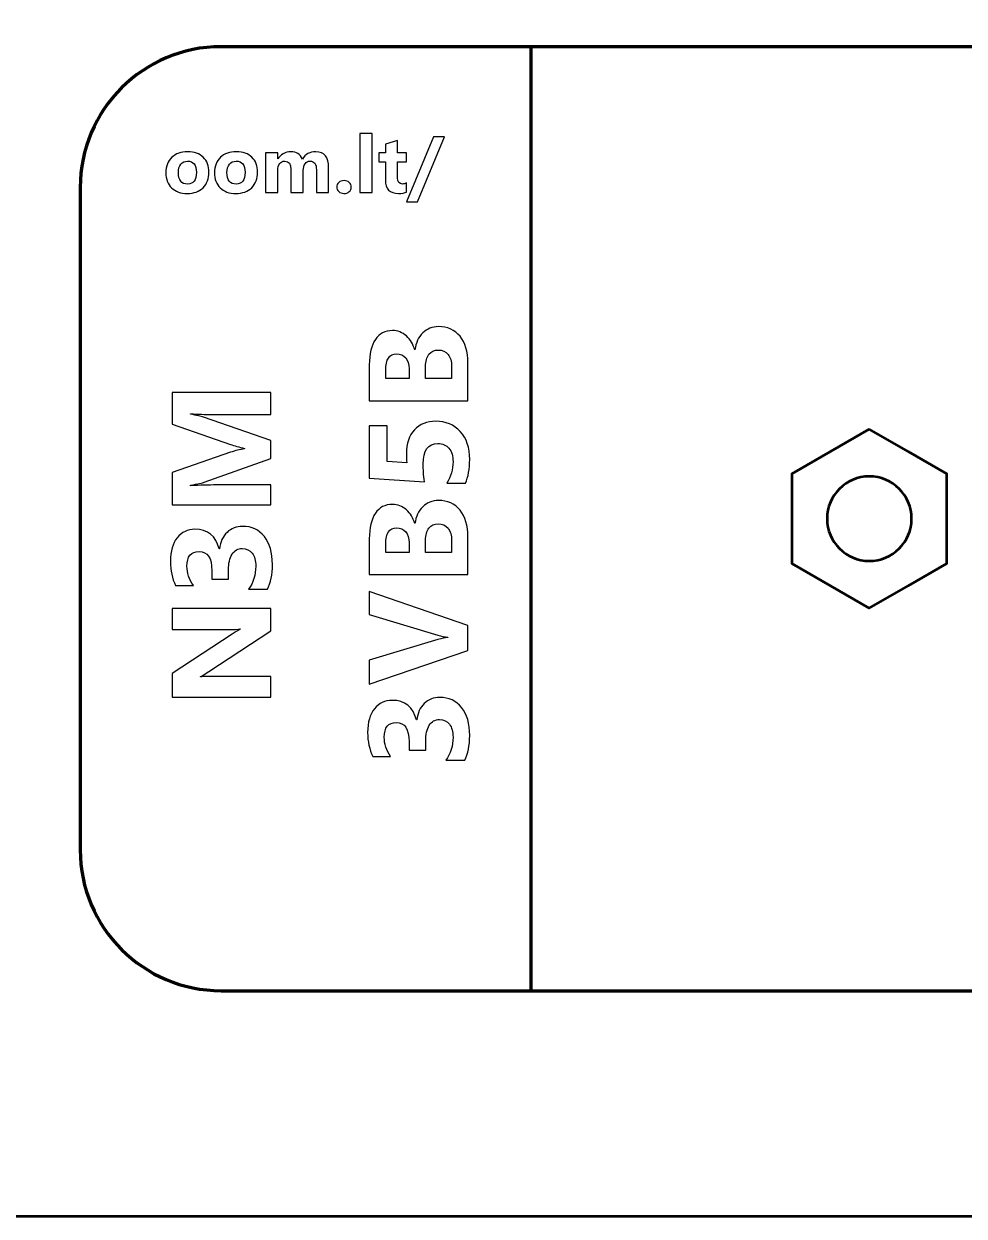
# Model space of a CAD drawing. Header units: centimetres. Extents: x -201 to 63, y -83 to 73.
# Drawn here: x -75 to -71.663, y -83.1 to -78.869 of the extents above; entities that cross this region are included whole.
import ezdxf

# ---------------------------------------------------------------- set-up
doc = ezdxf.new("R2010")
doc.units = ezdxf.units.CM
doc.header["$MEASUREMENT"] = 0
doc.layers.add('Layer 1', color=7, linetype='Continuous')

msp = doc.modelspace()

# ---------------------------------------------------------------- linework, layer by layer
at = {"layer": 'Layer 1', "color": 253, "lineweight": 53}
msp.add_open_spline([(-81.15, -82.3), (-81.15, -82.3), (-81.15, -67.7), (-81.15, -67.7), (-81.15, -67.7), (-81.15, -67.25817), (-80.79183, -66.9), (-80.35, -66.9), (-80.35, -66.9), (-80.35, -66.9), (-69.65, -66.9), (-69.65, -66.9), (-69.65, -66.9), (-69.20817, -66.9), (-68.85, -67.25817), (-68.85, -67.7), (-68.85, -67.7), (-68.85, -67.7), (-68.85, -82.3), (-68.85, -82.3), (-68.85, -82.3), (-68.85, -82.74183), (-69.20817, -83.1), (-69.65, -83.1), (-69.65, -83.1), (-69.65, -83.1), (-80.35, -83.1), (-80.35, -83.1), (-80.35, -83.1), (-80.79183, -83.1), (-81.15, -82.74183), (-81.15, -82.3)], degree=3, knots=[0, 0, 0, 0, 0.1111111, 0.1111111, 0.1111111, 0.1111111, 0.2222222, 0.2222222, 0.2222222, 0.2222222, 0.3333333, 0.3333333, 0.3333333, 0.3333333, 0.4444444, 0.4444444, 0.4444444, 0.4444444, 0.5555556, 0.5555556, 0.5555556, 0.5555556, 0.6666667, 0.6666667, 0.6666667, 0.6666667, 0.7777778, 0.7777778, 0.7777778, 0.7777778, 1, 1, 1, 1], dxfattribs=at)
at = {"layer": 'Layer 1', "lineweight": 100}
for points, knots in [([(-74.8, -81.8), (-74.8, -81.8), (-74.8, -79.45), (-74.8, -79.45), (-74.8, -79.45), (-74.8, -79.17386), (-74.57614, -78.95), (-74.3, -78.95), (-74.3, -78.95), (-74.3, -78.95), (-69.7, -78.95), (-69.7, -78.95), (-69.7, -78.95), (-69.42386, -78.95), (-69.2, -79.17386), (-69.2, -79.45), (-69.2, -79.45), (-69.2, -79.45), (-69.2, -81.8), (-69.2, -81.8), (-69.2, -81.8), (-69.2, -82.07614), (-69.42386, -82.3), (-69.7, -82.3), (-69.7, -82.3), (-69.7, -82.3), (-74.3, -82.3), (-74.3, -82.3), (-74.3, -82.3), (-74.57614, -82.3), (-74.8, -82.07614), (-74.8, -81.8)], [0, 0, 0, 0, 0.1111111, 0.1111111, 0.1111111, 0.1111111, 0.2222222, 0.2222222, 0.2222222, 0.2222222, 0.3333333, 0.3333333, 0.3333333, 0.3333333, 0.4444444, 0.4444444, 0.4444444, 0.4444444, 0.5555556, 0.5555556, 0.5555556, 0.5555556, 0.6666667, 0.6666667, 0.6666667, 0.6666667, 0.7777778, 0.7777778, 0.7777778, 0.7777778, 1, 1, 1, 1]), ([(-74.8, -81.8), (-74.8, -81.8), (-74.8, -79.45), (-74.8, -79.45), (-74.8, -79.45), (-74.8, -79.17386), (-74.57614, -78.95), (-74.3, -78.95), (-74.3, -78.95), (-74.3, -78.95), (-73.2, -78.95), (-73.2, -78.95), (-73.2, -78.95), (-73.2, -78.95), (-73.2, -82.3), (-73.2, -82.3), (-73.2, -82.3), (-73.2, -82.3), (-74.3, -82.3), (-74.3, -82.3), (-74.3, -82.3), (-74.57614, -82.3), (-74.8, -82.07614), (-74.8, -81.8)], [0, 0, 0, 0, 0.1428571, 0.1428571, 0.1428571, 0.1428571, 0.2857143, 0.2857143, 0.2857143, 0.2857143, 0.4285714, 0.4285714, 0.4285714, 0.4285714, 0.5714286, 0.5714286, 0.5714286, 0.5714286, 0.7142857, 0.7142857, 0.7142857, 0.7142857, 1, 1, 1, 1])]:
    msp.add_open_spline(points, degree=3, knots=knots, dxfattribs=at)
at = {"layer": 'Layer 1', "color": 7}
for points, knots in [([(-73.76396, -79.46742), (-73.76396, -79.46742), (-73.80747, -79.46742), (-73.80747, -79.46742), (-73.80747, -79.46742), (-73.80747, -79.46742), (-73.80747, -79.25853), (-73.80747, -79.25853), (-73.80747, -79.25853), (-73.80747, -79.25853), (-73.76396, -79.25853), (-73.76396, -79.25853), (-73.76396, -79.25853), (-73.76396, -79.25853), (-73.76396, -79.46742), (-73.76396, -79.46742)], [0, 0, 0, 0, 0.2, 0.2, 0.2, 0.2, 0.4, 0.4, 0.4, 0.4, 0.6, 0.6, 0.6, 0.6, 1, 1, 1, 1]), ([(-73.64199, -79.46577), (-73.64843, -79.46916), (-73.65812, -79.47085), (-73.67106, -79.47085), (-73.67106, -79.47085), (-73.70172, -79.47085), (-73.71711, -79.45491), (-73.71711, -79.42306), (-73.71711, -79.42306), (-73.71711, -79.42306), (-73.71711, -79.35844), (-73.71711, -79.35844), (-73.71711, -79.35844), (-73.71711, -79.35844), (-73.73997, -79.35844), (-73.73997, -79.35844), (-73.73997, -79.35844), (-73.73997, -79.35844), (-73.73997, -79.32631), (-73.73997, -79.32631), (-73.73997, -79.32631), (-73.73997, -79.32631), (-73.71711, -79.32631), (-73.71711, -79.32631), (-73.71711, -79.32631), (-73.71711, -79.32631), (-73.71711, -79.29588), (-73.71711, -79.29588), (-73.71711, -79.29588), (-73.71711, -79.29588), (-73.67369, -79.28346), (-73.67369, -79.28346), (-73.67369, -79.28346), (-73.67369, -79.28346), (-73.67369, -79.32631), (-73.67369, -79.32631), (-73.67369, -79.32631), (-73.67369, -79.32631), (-73.64199, -79.32631), (-73.64199, -79.32631), (-73.64199, -79.32631), (-73.64199, -79.32631), (-73.64199, -79.35844), (-73.64199, -79.35844), (-73.64199, -79.35844), (-73.64199, -79.35844), (-73.67369, -79.35844), (-73.67369, -79.35844), (-73.67369, -79.35844), (-73.67369, -79.35844), (-73.67369, -79.41549), (-73.67369, -79.41549), (-73.67369, -79.41549), (-73.67369, -79.43017), (-73.66786, -79.4375), (-73.65619, -79.4375), (-73.65619, -79.4375), (-73.65158, -79.4375), (-73.64683, -79.43619), (-73.64199, -79.43351), (-73.64199, -79.43351), (-73.64199, -79.43351), (-73.64199, -79.46577), (-73.64199, -79.46577)], [0, 0, 0, 0, 0.0588235, 0.0588235, 0.0588235, 0.0588235, 0.1176471, 0.1176471, 0.1176471, 0.1176471, 0.1764706, 0.1764706, 0.1764706, 0.1764706, 0.2352941, 0.2352941, 0.2352941, 0.2352941, 0.2941176, 0.2941176, 0.2941176, 0.2941176, 0.3529412, 0.3529412, 0.3529412, 0.3529412, 0.4117647, 0.4117647, 0.4117647, 0.4117647, 0.4705882, 0.4705882, 0.4705882, 0.4705882, 0.5294118, 0.5294118, 0.5294118, 0.5294118, 0.5882353, 0.5882353, 0.5882353, 0.5882353, 0.6470588, 0.6470588, 0.6470588, 0.6470588, 0.7058824, 0.7058824, 0.7058824, 0.7058824, 0.7647059, 0.7647059, 0.7647059, 0.7647059, 0.8235294, 0.8235294, 0.8235294, 0.8235294, 0.8823529, 0.8823529, 0.8823529, 0.8823529, 1, 1, 1, 1]), ([(-73.50737, -79.26982), (-73.50737, -79.26982), (-73.60365, -79.5002), (-73.60365, -79.5002), (-73.60365, -79.5002), (-73.60365, -79.5002), (-73.64255, -79.5002), (-73.64255, -79.5002), (-73.64255, -79.5002), (-73.64255, -79.5002), (-73.5466, -79.26982), (-73.5466, -79.26982), (-73.5466, -79.26982), (-73.5466, -79.26982), (-73.50737, -79.26982), (-73.50737, -79.26982)], [0, 0, 0, 0, 0.2, 0.2, 0.2, 0.2, 0.4, 0.4, 0.4, 0.4, 0.6, 0.6, 0.6, 0.6, 1, 1, 1, 1]), ([(-74.4203, -79.47085), (-74.44382, -79.47085), (-74.4623, -79.46427), (-74.47576, -79.4511), (-74.47576, -79.4511), (-74.48921, -79.43793), (-74.49594, -79.42001), (-74.49594, -79.39743), (-74.49594, -79.39743), (-74.49594, -79.3741), (-74.48897, -79.3558), (-74.475, -79.34263), (-74.475, -79.34263), (-74.46103, -79.32946), (-74.44213, -79.32288), (-74.41837, -79.32288), (-74.41837, -79.32288), (-74.39495, -79.32288), (-74.37656, -79.32946), (-74.36324, -79.34263), (-74.36324, -79.34263), (-74.34993, -79.3558), (-74.34325, -79.37325), (-74.34325, -79.39494), (-74.34325, -79.39494), (-74.34325, -79.41836), (-74.35012, -79.43689), (-74.36386, -79.45049), (-74.36386, -79.45049), (-74.37759, -79.46408), (-74.39641, -79.47085), (-74.4203, -79.47085)], [0, 0, 0, 0, 0.1111111, 0.1111111, 0.1111111, 0.1111111, 0.2222222, 0.2222222, 0.2222222, 0.2222222, 0.3333333, 0.3333333, 0.3333333, 0.3333333, 0.4444444, 0.4444444, 0.4444444, 0.4444444, 0.5555556, 0.5555556, 0.5555556, 0.5555556, 0.6666667, 0.6666667, 0.6666667, 0.6666667, 0.7777778, 0.7777778, 0.7777778, 0.7777778, 1, 1, 1, 1]), ([(-74.24777, -79.47085), (-74.27129, -79.47085), (-74.28977, -79.46427), (-74.30323, -79.4511), (-74.30323, -79.4511), (-74.31668, -79.43793), (-74.32341, -79.42001), (-74.32341, -79.39743), (-74.32341, -79.39743), (-74.32341, -79.3741), (-74.31644, -79.3558), (-74.30247, -79.34263), (-74.30247, -79.34263), (-74.2885, -79.32946), (-74.2696, -79.32288), (-74.24584, -79.32288), (-74.24584, -79.32288), (-74.22242, -79.32288), (-74.20403, -79.32946), (-74.19071, -79.34263), (-74.19071, -79.34263), (-74.1774, -79.3558), (-74.17072, -79.37325), (-74.17072, -79.39494), (-74.17072, -79.39494), (-74.17072, -79.41836), (-74.17759, -79.43689), (-74.19133, -79.45049), (-74.19133, -79.45049), (-74.20506, -79.46408), (-74.22388, -79.47085), (-74.24777, -79.47085)], [0, 0, 0, 0, 0.1111111, 0.1111111, 0.1111111, 0.1111111, 0.2222222, 0.2222222, 0.2222222, 0.2222222, 0.3333333, 0.3333333, 0.3333333, 0.3333333, 0.4444444, 0.4444444, 0.4444444, 0.4444444, 0.5555556, 0.5555556, 0.5555556, 0.5555556, 0.6666667, 0.6666667, 0.6666667, 0.6666667, 0.7777778, 0.7777778, 0.7777778, 0.7777778, 1, 1, 1, 1]), ([(-73.91842, -79.46742), (-73.91842, -79.46742), (-73.96183, -79.46742), (-73.96183, -79.46742), (-73.96183, -79.46742), (-73.96183, -79.46742), (-73.96183, -79.38694), (-73.96183, -79.38694), (-73.96183, -79.38694), (-73.96183, -79.36643), (-73.96936, -79.35623), (-73.98441, -79.35623), (-73.98441, -79.35623), (-73.99156, -79.35623), (-73.99739, -79.35928), (-74.00191, -79.36544), (-74.00191, -79.36544), (-74.00643, -79.37161), (-74.00868, -79.37927), (-74.00868, -79.38845), (-74.00868, -79.38845), (-74.00868, -79.38845), (-74.00868, -79.46742), (-74.00868, -79.46742), (-74.00868, -79.46742), (-74.00868, -79.46742), (-74.05219, -79.46742), (-74.05219, -79.46742), (-74.05219, -79.46742), (-74.05219, -79.46742), (-74.05219, -79.38609), (-74.05219, -79.38609), (-74.05219, -79.38609), (-74.05219, -79.3662), (-74.05962, -79.35623), (-74.07439, -79.35623), (-74.07439, -79.35623), (-74.08183, -79.35623), (-74.0878, -79.35914), (-74.09222, -79.36502), (-74.09222, -79.36502), (-74.09669, -79.3709), (-74.09895, -79.3789), (-74.09895, -79.38901), (-74.09895, -79.38901), (-74.09895, -79.38901), (-74.09895, -79.46742), (-74.09895, -79.46742), (-74.09895, -79.46742), (-74.09895, -79.46742), (-74.14246, -79.46742), (-74.14246, -79.46742), (-74.14246, -79.46742), (-74.14246, -79.46742), (-74.14246, -79.32631), (-74.14246, -79.32631), (-74.14246, -79.32631), (-74.14246, -79.32631), (-74.09895, -79.32631), (-74.09895, -79.32631), (-74.09895, -79.32631), (-74.09895, -79.32631), (-74.09895, -79.34837), (-74.09895, -79.34837), (-74.09895, -79.34837), (-74.09895, -79.34837), (-74.09838, -79.34837), (-74.09838, -79.34837), (-74.09838, -79.34837), (-74.09387, -79.34084), (-74.08756, -79.33468), (-74.07943, -79.32998), (-74.07943, -79.32998), (-74.07129, -79.32523), (-74.0624, -79.32288), (-74.05276, -79.32288), (-74.05276, -79.32288), (-74.03281, -79.32288), (-74.01917, -79.33163), (-74.01183, -79.34917), (-74.01183, -79.34917), (-74.00106, -79.33163), (-73.98531, -79.32288), (-73.96442, -79.32288), (-73.96442, -79.32288), (-73.93375, -79.32288), (-73.91842, -79.34179), (-73.91842, -79.37965), (-73.91842, -79.37965), (-73.91842, -79.37965), (-73.91842, -79.46742), (-73.91842, -79.46742)], [0, 0, 0, 0, 0.0416667, 0.0416667, 0.0416667, 0.0416667, 0.0833333, 0.0833333, 0.0833333, 0.0833333, 0.125, 0.125, 0.125, 0.125, 0.1666667, 0.1666667, 0.1666667, 0.1666667, 0.2083333, 0.2083333, 0.2083333, 0.2083333, 0.25, 0.25, 0.25, 0.25, 0.2916667, 0.2916667, 0.2916667, 0.2916667, 0.3333333, 0.3333333, 0.3333333, 0.3333333, 0.375, 0.375, 0.375, 0.375, 0.4166667, 0.4166667, 0.4166667, 0.4166667, 0.4583333, 0.4583333, 0.4583333, 0.4583333, 0.5, 0.5, 0.5, 0.5, 0.5416667, 0.5416667, 0.5416667, 0.5416667, 0.5833333, 0.5833333, 0.5833333, 0.5833333, 0.625, 0.625, 0.625, 0.625, 0.6666667, 0.6666667, 0.6666667, 0.6666667, 0.7083333, 0.7083333, 0.7083333, 0.7083333, 0.75, 0.75, 0.75, 0.75, 0.7916667, 0.7916667, 0.7916667, 0.7916667, 0.8333333, 0.8333333, 0.8333333, 0.8333333, 0.875, 0.875, 0.875, 0.875, 0.9166667, 0.9166667, 0.9166667, 0.9166667, 1, 1, 1, 1]), ([(-74.41917, -79.35623), (-74.42947, -79.35623), (-74.43747, -79.35975), (-74.44316, -79.36681), (-74.44316, -79.36681), (-74.44885, -79.37391), (-74.45172, -79.38393), (-74.45172, -79.39686), (-74.45172, -79.39686), (-74.45172, -79.42396), (-74.44076, -79.4375), (-74.41889, -79.4375), (-74.41889, -79.4375), (-74.39805, -79.4375), (-74.38761, -79.42358), (-74.38761, -79.39578), (-74.38761, -79.39578), (-74.38761, -79.3694), (-74.39815, -79.35623), (-74.41917, -79.35623)], [0, 0, 0, 0, 0.1666667, 0.1666667, 0.1666667, 0.1666667, 0.3333333, 0.3333333, 0.3333333, 0.3333333, 0.5, 0.5, 0.5, 0.5, 0.6666667, 0.6666667, 0.6666667, 0.6666667, 1, 1, 1, 1]), ([(-74.24664, -79.35623), (-74.25694, -79.35623), (-74.26494, -79.35975), (-74.27063, -79.36681), (-74.27063, -79.36681), (-74.27632, -79.37391), (-74.27919, -79.38393), (-74.27919, -79.39686), (-74.27919, -79.39686), (-74.27919, -79.42396), (-74.26823, -79.4375), (-74.24636, -79.4375), (-74.24636, -79.4375), (-74.22552, -79.4375), (-74.21508, -79.42358), (-74.21508, -79.39578), (-74.21508, -79.39578), (-74.21508, -79.3694), (-74.22562, -79.35623), (-74.24664, -79.35623)], [0, 0, 0, 0, 0.1666667, 0.1666667, 0.1666667, 0.1666667, 0.3333333, 0.3333333, 0.3333333, 0.3333333, 0.5, 0.5, 0.5, 0.5, 0.6666667, 0.6666667, 0.6666667, 0.6666667, 1, 1, 1, 1]), ([(-73.86452, -79.47085), (-73.87172, -79.47085), (-73.87769, -79.46864), (-73.88244, -79.46427), (-73.88244, -79.46427), (-73.88724, -79.45985), (-73.88959, -79.45444), (-73.88959, -79.44799), (-73.88959, -79.44799), (-73.88959, -79.44136), (-73.88714, -79.43595), (-73.88225, -79.43172), (-73.88225, -79.43172), (-73.87731, -79.42749), (-73.8712, -79.42537), (-73.86386, -79.42537), (-73.86386, -79.42537), (-73.85638, -79.42537), (-73.85031, -79.42753), (-73.84556, -79.43181), (-73.84556, -79.43181), (-73.84086, -79.43605), (-73.83851, -79.44146), (-73.83851, -79.44799), (-73.83851, -79.44799), (-73.83851, -79.45467), (-73.84091, -79.46018), (-73.8457, -79.46446), (-73.8457, -79.46446), (-73.85055, -79.46874), (-73.85681, -79.47085), (-73.86452, -79.47085)], [0, 0, 0, 0, 0.1111111, 0.1111111, 0.1111111, 0.1111111, 0.2222222, 0.2222222, 0.2222222, 0.2222222, 0.3333333, 0.3333333, 0.3333333, 0.3333333, 0.4444444, 0.4444444, 0.4444444, 0.4444444, 0.5555556, 0.5555556, 0.5555556, 0.5555556, 0.6666667, 0.6666667, 0.6666667, 0.6666667, 0.7777778, 0.7777778, 0.7777778, 0.7777778, 1, 1, 1, 1]), ([(-73.42408, -80.20646), (-73.42408, -80.20646), (-73.77416, -80.20646), (-73.77416, -80.20646), (-73.77416, -80.20646), (-73.77416, -80.20646), (-73.77416, -80.07896), (-73.77416, -80.07896), (-73.77416, -80.07896), (-73.77416, -80.03988), (-73.767, -80.00988), (-73.75266, -79.98888), (-73.75266, -79.98888), (-73.73841, -79.96788), (-73.71816, -79.95738), (-73.69216, -79.95738), (-73.69216, -79.95738), (-73.67325, -79.95738), (-73.65675, -79.96379), (-73.64258, -79.97654), (-73.64258, -79.97654), (-73.62841, -79.98938), (-73.61858, -80.00563), (-73.61308, -80.02554), (-73.61308, -80.02554), (-73.61308, -80.02554), (-73.61208, -80.02554), (-73.61208, -80.02554), (-73.61208, -80.02554), (-73.609, -80.00063), (-73.59975, -79.98071), (-73.5845, -79.96579), (-73.5845, -79.96579), (-73.56916, -79.95096), (-73.55058, -79.94346), (-73.52858, -79.94346), (-73.52858, -79.94346), (-73.4965, -79.94346), (-73.47108, -79.95496), (-73.45225, -79.97788), (-73.45225, -79.97788), (-73.4335, -80.00088), (-73.42408, -80.03221), (-73.42408, -80.07188), (-73.42408, -80.07188), (-73.42408, -80.07188), (-73.42408, -80.20646), (-73.42408, -80.20646)], [0, 0, 0, 0, 0.0769231, 0.0769231, 0.0769231, 0.0769231, 0.1538462, 0.1538462, 0.1538462, 0.1538462, 0.2307692, 0.2307692, 0.2307692, 0.2307692, 0.3076923, 0.3076923, 0.3076923, 0.3076923, 0.3846154, 0.3846154, 0.3846154, 0.3846154, 0.4615385, 0.4615385, 0.4615385, 0.4615385, 0.5384615, 0.5384615, 0.5384615, 0.5384615, 0.6153846, 0.6153846, 0.6153846, 0.6153846, 0.6923077, 0.6923077, 0.6923077, 0.6923077, 0.7692308, 0.7692308, 0.7692308, 0.7692308, 0.8461538, 0.8461538, 0.8461538, 0.8461538, 1, 1, 1, 1]), ([(-73.71608, -80.12754), (-73.71608, -80.12754), (-73.63308, -80.12754), (-73.63308, -80.12754), (-73.63308, -80.12754), (-73.63308, -80.12754), (-73.63308, -80.09288), (-73.63308, -80.09288), (-73.63308, -80.09288), (-73.63308, -80.07663), (-73.637, -80.06379), (-73.64491, -80.05446), (-73.64491, -80.05446), (-73.65283, -80.04504), (-73.66366, -80.04038), (-73.6775, -80.04038), (-73.6775, -80.04038), (-73.70325, -80.04038), (-73.71608, -80.05963), (-73.71608, -80.09804), (-73.71608, -80.09804), (-73.71608, -80.09804), (-73.71608, -80.12754), (-73.71608, -80.12754)], [0, 0, 0, 0, 0.1428571, 0.1428571, 0.1428571, 0.1428571, 0.2857143, 0.2857143, 0.2857143, 0.2857143, 0.4285714, 0.4285714, 0.4285714, 0.4285714, 0.5714286, 0.5714286, 0.5714286, 0.5714286, 0.7142857, 0.7142857, 0.7142857, 0.7142857, 1, 1, 1, 1]), ([(-73.5745, -80.12754), (-73.5745, -80.12754), (-73.48216, -80.12754), (-73.48216, -80.12754), (-73.48216, -80.12754), (-73.48216, -80.12754), (-73.48216, -80.08479), (-73.48216, -80.08479), (-73.48216, -80.08479), (-73.48216, -80.06663), (-73.48641, -80.05229), (-73.49491, -80.04196), (-73.49491, -80.04196), (-73.50333, -80.03163), (-73.51491, -80.02646), (-73.52958, -80.02646), (-73.52958, -80.02646), (-73.54358, -80.02646), (-73.5545, -80.03154), (-73.5625, -80.04171), (-73.5625, -80.04171), (-73.5705, -80.05196), (-73.5745, -80.06613), (-73.5745, -80.08438), (-73.5745, -80.08438), (-73.5745, -80.08438), (-73.5745, -80.12754), (-73.5745, -80.12754)], [0, 0, 0, 0, 0.125, 0.125, 0.125, 0.125, 0.25, 0.25, 0.25, 0.25, 0.375, 0.375, 0.375, 0.375, 0.5, 0.5, 0.5, 0.5, 0.625, 0.625, 0.625, 0.625, 0.75, 0.75, 0.75, 0.75, 1, 1, 1, 1]), ([(-74.12408, -80.17733), (-74.12408, -80.17733), (-74.12408, -80.25525), (-74.12408, -80.25525), (-74.12408, -80.25525), (-74.12408, -80.25525), (-74.33358, -80.25525), (-74.33358, -80.25525), (-74.33358, -80.25525), (-74.35616, -80.25525), (-74.38116, -80.25425), (-74.4085, -80.25233), (-74.4085, -80.25233), (-74.4085, -80.25233), (-74.4085, -80.25425), (-74.4085, -80.25425), (-74.4085, -80.25425), (-74.387, -80.25833), (-74.37158, -80.262), (-74.36208, -80.26525), (-74.36208, -80.26525), (-74.36208, -80.26525), (-74.12408, -80.34725), (-74.12408, -80.34725), (-74.12408, -80.34725), (-74.12408, -80.34725), (-74.12408, -80.41175), (-74.12408, -80.41175), (-74.12408, -80.41175), (-74.12408, -80.41175), (-74.35966, -80.49525), (-74.35966, -80.49525), (-74.35966, -80.49525), (-74.366, -80.4975), (-74.38233, -80.50116), (-74.4085, -80.50625), (-74.4085, -80.50625), (-74.4085, -80.50625), (-74.4085, -80.50841), (-74.4085, -80.50841), (-74.4085, -80.50841), (-74.374, -80.50633), (-74.34375, -80.50525), (-74.31766, -80.50525), (-74.31766, -80.50525), (-74.31766, -80.50525), (-74.12408, -80.50525), (-74.12408, -80.50525), (-74.12408, -80.50525), (-74.12408, -80.50525), (-74.12408, -80.57633), (-74.12408, -80.57633), (-74.12408, -80.57633), (-74.12408, -80.57633), (-74.47416, -80.57633), (-74.47416, -80.57633), (-74.47416, -80.57633), (-74.47416, -80.57633), (-74.47416, -80.46083), (-74.47416, -80.46083), (-74.47416, -80.46083), (-74.47416, -80.46083), (-74.26666, -80.38925), (-74.26666, -80.38925), (-74.26666, -80.38925), (-74.25008, -80.38358), (-74.23341, -80.37941), (-74.21658, -80.37683), (-74.21658, -80.37683), (-74.21658, -80.37683), (-74.21658, -80.37533), (-74.21658, -80.37533), (-74.21658, -80.37533), (-74.236, -80.371), (-74.25283, -80.36633), (-74.26716, -80.36141), (-74.26716, -80.36141), (-74.26716, -80.36141), (-74.47416, -80.28991), (-74.47416, -80.28991), (-74.47416, -80.28991), (-74.47416, -80.28991), (-74.47416, -80.17733), (-74.47416, -80.17733), (-74.47416, -80.17733), (-74.47416, -80.17733), (-74.12408, -80.17733), (-74.12408, -80.17733)], [0, 0, 0, 0, 0.0434783, 0.0434783, 0.0434783, 0.0434783, 0.0869565, 0.0869565, 0.0869565, 0.0869565, 0.1304348, 0.1304348, 0.1304348, 0.1304348, 0.173913, 0.173913, 0.173913, 0.173913, 0.2173913, 0.2173913, 0.2173913, 0.2173913, 0.2608696, 0.2608696, 0.2608696, 0.2608696, 0.3043478, 0.3043478, 0.3043478, 0.3043478, 0.3478261, 0.3478261, 0.3478261, 0.3478261, 0.3913043, 0.3913043, 0.3913043, 0.3913043, 0.4347826, 0.4347826, 0.4347826, 0.4347826, 0.4782609, 0.4782609, 0.4782609, 0.4782609, 0.5217391, 0.5217391, 0.5217391, 0.5217391, 0.5652174, 0.5652174, 0.5652174, 0.5652174, 0.6086957, 0.6086957, 0.6086957, 0.6086957, 0.6521739, 0.6521739, 0.6521739, 0.6521739, 0.6956522, 0.6956522, 0.6956522, 0.6956522, 0.7391304, 0.7391304, 0.7391304, 0.7391304, 0.7826087, 0.7826087, 0.7826087, 0.7826087, 0.826087, 0.826087, 0.826087, 0.826087, 0.8695652, 0.8695652, 0.8695652, 0.8695652, 0.9130435, 0.9130435, 0.9130435, 0.9130435, 1, 1, 1, 1]), ([(-73.43308, -80.49937), (-73.43308, -80.49937), (-73.499, -80.49937), (-73.499, -80.49937), (-73.499, -80.49937), (-73.48441, -80.47546), (-73.47708, -80.44996), (-73.47708, -80.42296), (-73.47708, -80.42296), (-73.47708, -80.40262), (-73.48191, -80.38671), (-73.49158, -80.37521), (-73.49158, -80.37521), (-73.50125, -80.36379), (-73.51441, -80.35804), (-73.531, -80.35804), (-73.531, -80.35804), (-73.56566, -80.35804), (-73.583, -80.38254), (-73.583, -80.43154), (-73.583, -80.43154), (-73.583, -80.44954), (-73.58166, -80.47037), (-73.57883, -80.49404), (-73.57883, -80.49404), (-73.57883, -80.49404), (-73.77416, -80.48079), (-73.77416, -80.48079), (-73.77416, -80.48079), (-73.77416, -80.48079), (-73.77416, -80.29554), (-73.77416, -80.29554), (-73.77416, -80.29554), (-73.77416, -80.29554), (-73.71116, -80.29554), (-73.71116, -80.29554), (-73.71116, -80.29554), (-73.71116, -80.29554), (-73.71116, -80.42196), (-73.71116, -80.42196), (-73.71116, -80.42196), (-73.71116, -80.42196), (-73.64108, -80.42687), (-73.64108, -80.42687), (-73.64108, -80.42687), (-73.64208, -80.41429), (-73.64258, -80.40354), (-73.64258, -80.39437), (-73.64258, -80.39437), (-73.64258, -80.35846), (-73.63316, -80.33029), (-73.61425, -80.30996), (-73.61425, -80.30996), (-73.59541, -80.28954), (-73.57, -80.27937), (-73.53808, -80.27937), (-73.53808, -80.27937), (-73.50275, -80.27937), (-73.47391, -80.29154), (-73.45158, -80.31579), (-73.45158, -80.31579), (-73.42916, -80.34004), (-73.418, -80.37287), (-73.418, -80.41437), (-73.418, -80.41437), (-73.418, -80.44812), (-73.423, -80.47646), (-73.43308, -80.49937)], [0, 0, 0, 0, 0.0555556, 0.0555556, 0.0555556, 0.0555556, 0.1111111, 0.1111111, 0.1111111, 0.1111111, 0.1666667, 0.1666667, 0.1666667, 0.1666667, 0.2222222, 0.2222222, 0.2222222, 0.2222222, 0.2777778, 0.2777778, 0.2777778, 0.2777778, 0.3333333, 0.3333333, 0.3333333, 0.3333333, 0.3888889, 0.3888889, 0.3888889, 0.3888889, 0.4444444, 0.4444444, 0.4444444, 0.4444444, 0.5, 0.5, 0.5, 0.5, 0.5555556, 0.5555556, 0.5555556, 0.5555556, 0.6111111, 0.6111111, 0.6111111, 0.6111111, 0.6666667, 0.6666667, 0.6666667, 0.6666667, 0.7222222, 0.7222222, 0.7222222, 0.7222222, 0.7777778, 0.7777778, 0.7777778, 0.7777778, 0.8333333, 0.8333333, 0.8333333, 0.8333333, 0.8888889, 0.8888889, 0.8888889, 0.8888889, 1, 1, 1, 1]), ([(-73.42408, -80.82346), (-73.42408, -80.82346), (-73.77416, -80.82346), (-73.77416, -80.82346), (-73.77416, -80.82346), (-73.77416, -80.82346), (-73.77416, -80.69596), (-73.77416, -80.69596), (-73.77416, -80.69596), (-73.77416, -80.65688), (-73.767, -80.62688), (-73.75266, -80.60588), (-73.75266, -80.60588), (-73.73841, -80.58488), (-73.71816, -80.57438), (-73.69216, -80.57438), (-73.69216, -80.57438), (-73.67325, -80.57438), (-73.65675, -80.58079), (-73.64258, -80.59354), (-73.64258, -80.59354), (-73.62841, -80.60638), (-73.61858, -80.62263), (-73.61308, -80.64254), (-73.61308, -80.64254), (-73.61308, -80.64254), (-73.61208, -80.64254), (-73.61208, -80.64254), (-73.61208, -80.64254), (-73.609, -80.61763), (-73.59975, -80.59771), (-73.5845, -80.58279), (-73.5845, -80.58279), (-73.56916, -80.56796), (-73.55058, -80.56046), (-73.52858, -80.56046), (-73.52858, -80.56046), (-73.4965, -80.56046), (-73.47108, -80.57196), (-73.45225, -80.59488), (-73.45225, -80.59488), (-73.4335, -80.61788), (-73.42408, -80.64921), (-73.42408, -80.68888), (-73.42408, -80.68888), (-73.42408, -80.68888), (-73.42408, -80.82346), (-73.42408, -80.82346)], [0, 0, 0, 0, 0.0769231, 0.0769231, 0.0769231, 0.0769231, 0.1538462, 0.1538462, 0.1538462, 0.1538462, 0.2307692, 0.2307692, 0.2307692, 0.2307692, 0.3076923, 0.3076923, 0.3076923, 0.3076923, 0.3846154, 0.3846154, 0.3846154, 0.3846154, 0.4615385, 0.4615385, 0.4615385, 0.4615385, 0.5384615, 0.5384615, 0.5384615, 0.5384615, 0.6153846, 0.6153846, 0.6153846, 0.6153846, 0.6923077, 0.6923077, 0.6923077, 0.6923077, 0.7692308, 0.7692308, 0.7692308, 0.7692308, 0.8461538, 0.8461538, 0.8461538, 0.8461538, 1, 1, 1, 1]), ([(-74.13558, -80.87533), (-74.13558, -80.87533), (-74.20266, -80.87533), (-74.20266, -80.87533), (-74.20266, -80.87533), (-74.18558, -80.85191), (-74.17708, -80.82458), (-74.17708, -80.79333), (-74.17708, -80.79333), (-74.17708, -80.77358), (-74.18125, -80.75824), (-74.18975, -80.74733), (-74.18975, -80.74733), (-74.19825, -80.73633), (-74.21, -80.73083), (-74.22516, -80.73083), (-74.22516, -80.73083), (-74.24075, -80.73083), (-74.25283, -80.73758), (-74.26133, -80.75116), (-74.26133, -80.75116), (-74.26975, -80.76483), (-74.274, -80.78349), (-74.274, -80.80724), (-74.274, -80.80724), (-74.274, -80.80724), (-74.274, -80.83966), (-74.274, -80.83966), (-74.274, -80.83966), (-74.274, -80.83966), (-74.33308, -80.83966), (-74.33308, -80.83966), (-74.33308, -80.83966), (-74.33308, -80.83966), (-74.33308, -80.80966), (-74.33308, -80.80966), (-74.33308, -80.80966), (-74.33308, -80.76408), (-74.34816, -80.74133), (-74.3785, -80.74133), (-74.3785, -80.74133), (-74.407, -80.74133), (-74.42116, -80.75883), (-74.42116, -80.79383), (-74.42116, -80.79383), (-74.42116, -80.81724), (-74.41366, -80.83999), (-74.3985, -80.86216), (-74.3985, -80.86216), (-74.3985, -80.86216), (-74.4615, -80.86216), (-74.4615, -80.86216), (-74.4615, -80.86216), (-74.47383, -80.83758), (-74.48008, -80.80891), (-74.48008, -80.77624), (-74.48008, -80.77624), (-74.48008, -80.74041), (-74.472, -80.71258), (-74.45583, -80.69258), (-74.45583, -80.69258), (-74.43975, -80.67266), (-74.41883, -80.66266), (-74.39316, -80.66266), (-74.39316, -80.66266), (-74.34741, -80.66266), (-74.31875, -80.68591), (-74.30716, -80.73224), (-74.30716, -80.73224), (-74.30716, -80.73224), (-74.306, -80.73224), (-74.306, -80.73224), (-74.306, -80.73224), (-74.30291, -80.70758), (-74.29391, -80.68799), (-74.279, -80.67366), (-74.279, -80.67366), (-74.26408, -80.65933), (-74.24583, -80.65216), (-74.22416, -80.65216), (-74.22416, -80.65216), (-74.1915, -80.65216), (-74.16558, -80.66416), (-74.14658, -80.68808), (-74.14658, -80.68808), (-74.1275, -80.71199), (-74.118, -80.74508), (-74.118, -80.78724), (-74.118, -80.78724), (-74.118, -80.82333), (-74.12383, -80.85274), (-74.13558, -80.87533)], [0, 0, 0, 0, 0.0416667, 0.0416667, 0.0416667, 0.0416667, 0.0833333, 0.0833333, 0.0833333, 0.0833333, 0.125, 0.125, 0.125, 0.125, 0.1666667, 0.1666667, 0.1666667, 0.1666667, 0.2083333, 0.2083333, 0.2083333, 0.2083333, 0.25, 0.25, 0.25, 0.25, 0.2916667, 0.2916667, 0.2916667, 0.2916667, 0.3333333, 0.3333333, 0.3333333, 0.3333333, 0.375, 0.375, 0.375, 0.375, 0.4166667, 0.4166667, 0.4166667, 0.4166667, 0.4583333, 0.4583333, 0.4583333, 0.4583333, 0.5, 0.5, 0.5, 0.5, 0.5416667, 0.5416667, 0.5416667, 0.5416667, 0.5833333, 0.5833333, 0.5833333, 0.5833333, 0.625, 0.625, 0.625, 0.625, 0.6666667, 0.6666667, 0.6666667, 0.6666667, 0.7083333, 0.7083333, 0.7083333, 0.7083333, 0.75, 0.75, 0.75, 0.75, 0.7916667, 0.7916667, 0.7916667, 0.7916667, 0.8333333, 0.8333333, 0.8333333, 0.8333333, 0.875, 0.875, 0.875, 0.875, 0.9166667, 0.9166667, 0.9166667, 0.9166667, 1, 1, 1, 1]), ([(-73.71608, -80.74454), (-73.71608, -80.74454), (-73.63308, -80.74454), (-73.63308, -80.74454), (-73.63308, -80.74454), (-73.63308, -80.74454), (-73.63308, -80.70988), (-73.63308, -80.70988), (-73.63308, -80.70988), (-73.63308, -80.69363), (-73.637, -80.68079), (-73.64491, -80.67146), (-73.64491, -80.67146), (-73.65283, -80.66204), (-73.66366, -80.65738), (-73.6775, -80.65738), (-73.6775, -80.65738), (-73.70325, -80.65738), (-73.71608, -80.67663), (-73.71608, -80.71504), (-73.71608, -80.71504), (-73.71608, -80.71504), (-73.71608, -80.74454), (-73.71608, -80.74454)], [0, 0, 0, 0, 0.1428571, 0.1428571, 0.1428571, 0.1428571, 0.2857143, 0.2857143, 0.2857143, 0.2857143, 0.4285714, 0.4285714, 0.4285714, 0.4285714, 0.5714286, 0.5714286, 0.5714286, 0.5714286, 0.7142857, 0.7142857, 0.7142857, 0.7142857, 1, 1, 1, 1]), ([(-73.5745, -80.74454), (-73.5745, -80.74454), (-73.48216, -80.74454), (-73.48216, -80.74454), (-73.48216, -80.74454), (-73.48216, -80.74454), (-73.48216, -80.70179), (-73.48216, -80.70179), (-73.48216, -80.70179), (-73.48216, -80.68363), (-73.48641, -80.66929), (-73.49491, -80.65896), (-73.49491, -80.65896), (-73.50333, -80.64863), (-73.51491, -80.64346), (-73.52958, -80.64346), (-73.52958, -80.64346), (-73.54358, -80.64346), (-73.5545, -80.64854), (-73.5625, -80.65871), (-73.5625, -80.65871), (-73.5705, -80.66896), (-73.5745, -80.68313), (-73.5745, -80.70138), (-73.5745, -80.70138), (-73.5745, -80.70138), (-73.5745, -80.74454), (-73.5745, -80.74454)], [0, 0, 0, 0, 0.125, 0.125, 0.125, 0.125, 0.25, 0.25, 0.25, 0.25, 0.375, 0.375, 0.375, 0.375, 0.5, 0.5, 0.5, 0.5, 0.625, 0.625, 0.625, 0.625, 0.75, 0.75, 0.75, 0.75, 1, 1, 1, 1]), ([(-73.77416, -80.88296), (-73.77416, -80.88296), (-73.42408, -81.00362), (-73.42408, -81.00362), (-73.42408, -81.00362), (-73.42408, -81.00362), (-73.42408, -81.09296), (-73.42408, -81.09296), (-73.42408, -81.09296), (-73.42408, -81.09296), (-73.77416, -81.21212), (-73.77416, -81.21212), (-73.77416, -81.21212), (-73.77416, -81.21212), (-73.77416, -81.12712), (-73.77416, -81.12712), (-73.77416, -81.12712), (-73.77416, -81.12712), (-73.5305, -81.05412), (-73.5305, -81.05412), (-73.5305, -81.05412), (-73.51733, -81.05021), (-73.50566, -81.04787), (-73.49558, -81.04704), (-73.49558, -81.04704), (-73.49558, -81.04704), (-73.49558, -81.04562), (-73.49558, -81.04562), (-73.49558, -81.04562), (-73.5065, -81.04446), (-73.5185, -81.04196), (-73.5315, -81.03804), (-73.5315, -81.03804), (-73.5315, -81.03804), (-73.77416, -80.96554), (-73.77416, -80.96554), (-73.77416, -80.96554), (-73.77416, -80.96554), (-73.77416, -80.88296), (-73.77416, -80.88296)], [0, 0, 0, 0, 0.0909091, 0.0909091, 0.0909091, 0.0909091, 0.1818182, 0.1818182, 0.1818182, 0.1818182, 0.2727273, 0.2727273, 0.2727273, 0.2727273, 0.3636364, 0.3636364, 0.3636364, 0.3636364, 0.4545455, 0.4545455, 0.4545455, 0.4545455, 0.5454545, 0.5454545, 0.5454545, 0.5454545, 0.6363636, 0.6363636, 0.6363636, 0.6363636, 0.7272727, 0.7272727, 0.7272727, 0.7272727, 0.8181818, 0.8181818, 0.8181818, 0.8181818, 1, 1, 1, 1]), ([(-74.12408, -80.94391), (-74.12408, -80.94391), (-74.12408, -81.02349), (-74.12408, -81.02349), (-74.12408, -81.02349), (-74.12408, -81.02349), (-74.34408, -81.16783), (-74.34408, -81.16783), (-74.34408, -81.16783), (-74.35691, -81.17624), (-74.36658, -81.18216), (-74.37308, -81.18541), (-74.37308, -81.18541), (-74.37308, -81.18541), (-74.37308, -81.18633), (-74.37308, -81.18633), (-74.37308, -81.18633), (-74.36075, -81.18508), (-74.34183, -81.18441), (-74.3165, -81.18441), (-74.3165, -81.18441), (-74.3165, -81.18441), (-74.12408, -81.18441), (-74.12408, -81.18441), (-74.12408, -81.18441), (-74.12408, -81.18441), (-74.12408, -81.25891), (-74.12408, -81.25891), (-74.12408, -81.25891), (-74.12408, -81.25891), (-74.47416, -81.25891), (-74.47416, -81.25891), (-74.47416, -81.25891), (-74.47416, -81.25891), (-74.47416, -81.17391), (-74.47416, -81.17391), (-74.47416, -81.17391), (-74.47416, -81.17391), (-74.26108, -81.03499), (-74.26108, -81.03499), (-74.26108, -81.03499), (-74.25141, -81.02866), (-74.24191, -81.02283), (-74.2325, -81.01741), (-74.2325, -81.01741), (-74.2325, -81.01741), (-74.2325, -81.01641), (-74.2325, -81.01641), (-74.2325, -81.01641), (-74.24058, -81.01774), (-74.25666, -81.01841), (-74.28058, -81.01841), (-74.28058, -81.01841), (-74.28058, -81.01841), (-74.47416, -81.01841), (-74.47416, -81.01841), (-74.47416, -81.01841), (-74.47416, -81.01841), (-74.47416, -80.94391), (-74.47416, -80.94391), (-74.47416, -80.94391), (-74.47416, -80.94391), (-74.12408, -80.94391), (-74.12408, -80.94391)], [0, 0, 0, 0, 0.0588235, 0.0588235, 0.0588235, 0.0588235, 0.1176471, 0.1176471, 0.1176471, 0.1176471, 0.1764706, 0.1764706, 0.1764706, 0.1764706, 0.2352941, 0.2352941, 0.2352941, 0.2352941, 0.2941176, 0.2941176, 0.2941176, 0.2941176, 0.3529412, 0.3529412, 0.3529412, 0.3529412, 0.4117647, 0.4117647, 0.4117647, 0.4117647, 0.4705882, 0.4705882, 0.4705882, 0.4705882, 0.5294118, 0.5294118, 0.5294118, 0.5294118, 0.5882353, 0.5882353, 0.5882353, 0.5882353, 0.6470588, 0.6470588, 0.6470588, 0.6470588, 0.7058824, 0.7058824, 0.7058824, 0.7058824, 0.7647059, 0.7647059, 0.7647059, 0.7647059, 0.8235294, 0.8235294, 0.8235294, 0.8235294, 0.8823529, 0.8823529, 0.8823529, 0.8823529, 1, 1, 1, 1]), ([(-73.43558, -81.48229), (-73.43558, -81.48229), (-73.50266, -81.48229), (-73.50266, -81.48229), (-73.50266, -81.48229), (-73.48558, -81.45887), (-73.47708, -81.43154), (-73.47708, -81.40029), (-73.47708, -81.40029), (-73.47708, -81.38054), (-73.48125, -81.3652), (-73.48975, -81.35429), (-73.48975, -81.35429), (-73.49825, -81.34329), (-73.51, -81.33779), (-73.52516, -81.33779), (-73.52516, -81.33779), (-73.54075, -81.33779), (-73.55283, -81.34454), (-73.56133, -81.35812), (-73.56133, -81.35812), (-73.56975, -81.37179), (-73.574, -81.39045), (-73.574, -81.4142), (-73.574, -81.4142), (-73.574, -81.4142), (-73.574, -81.44662), (-73.574, -81.44662), (-73.574, -81.44662), (-73.574, -81.44662), (-73.63308, -81.44662), (-73.63308, -81.44662), (-73.63308, -81.44662), (-73.63308, -81.44662), (-73.63308, -81.41662), (-73.63308, -81.41662), (-73.63308, -81.41662), (-73.63308, -81.37104), (-73.64816, -81.34829), (-73.6785, -81.34829), (-73.6785, -81.34829), (-73.707, -81.34829), (-73.72116, -81.36579), (-73.72116, -81.40079), (-73.72116, -81.40079), (-73.72116, -81.4242), (-73.71366, -81.44695), (-73.6985, -81.46912), (-73.6985, -81.46912), (-73.6985, -81.46912), (-73.7615, -81.46912), (-73.7615, -81.46912), (-73.7615, -81.46912), (-73.77383, -81.44454), (-73.78008, -81.41587), (-73.78008, -81.3832), (-73.78008, -81.3832), (-73.78008, -81.34737), (-73.772, -81.31954), (-73.75583, -81.29954), (-73.75583, -81.29954), (-73.73975, -81.27962), (-73.71883, -81.26962), (-73.69316, -81.26962), (-73.69316, -81.26962), (-73.64741, -81.26962), (-73.61875, -81.29287), (-73.60716, -81.3392), (-73.60716, -81.3392), (-73.60716, -81.3392), (-73.606, -81.3392), (-73.606, -81.3392), (-73.606, -81.3392), (-73.60291, -81.31454), (-73.59391, -81.29495), (-73.579, -81.28062), (-73.579, -81.28062), (-73.56408, -81.26629), (-73.54583, -81.25912), (-73.52416, -81.25912), (-73.52416, -81.25912), (-73.4915, -81.25912), (-73.46558, -81.27112), (-73.44658, -81.29504), (-73.44658, -81.29504), (-73.4275, -81.31895), (-73.418, -81.35204), (-73.418, -81.3942), (-73.418, -81.3942), (-73.418, -81.43029), (-73.42383, -81.4597), (-73.43558, -81.48229)], [0, 0, 0, 0, 0.0416667, 0.0416667, 0.0416667, 0.0416667, 0.0833333, 0.0833333, 0.0833333, 0.0833333, 0.125, 0.125, 0.125, 0.125, 0.1666667, 0.1666667, 0.1666667, 0.1666667, 0.2083333, 0.2083333, 0.2083333, 0.2083333, 0.25, 0.25, 0.25, 0.25, 0.2916667, 0.2916667, 0.2916667, 0.2916667, 0.3333333, 0.3333333, 0.3333333, 0.3333333, 0.375, 0.375, 0.375, 0.375, 0.4166667, 0.4166667, 0.4166667, 0.4166667, 0.4583333, 0.4583333, 0.4583333, 0.4583333, 0.5, 0.5, 0.5, 0.5, 0.5416667, 0.5416667, 0.5416667, 0.5416667, 0.5833333, 0.5833333, 0.5833333, 0.5833333, 0.625, 0.625, 0.625, 0.625, 0.6666667, 0.6666667, 0.6666667, 0.6666667, 0.7083333, 0.7083333, 0.7083333, 0.7083333, 0.75, 0.75, 0.75, 0.75, 0.7916667, 0.7916667, 0.7916667, 0.7916667, 0.8333333, 0.8333333, 0.8333333, 0.8333333, 0.875, 0.875, 0.875, 0.875, 0.9166667, 0.9166667, 0.9166667, 0.9166667, 1, 1, 1, 1])]:
    msp.add_open_spline(points, degree=3, knots=knots, dxfattribs=at)
at = {"layer": 'Layer 1', "lineweight": 53}
for points, knots in [([(-72, -80.30746), (-72, -80.30746), (-71.8625, -80.38684), (-71.8625, -80.38684), (-71.8625, -80.38684), (-71.8625, -80.38684), (-71.725, -80.46623), (-71.725, -80.46623), (-71.725, -80.46623), (-71.725, -80.46623), (-71.725, -80.625), (-71.725, -80.625), (-71.725, -80.625), (-71.725, -80.625), (-71.725, -80.78377), (-71.725, -80.78377), (-71.725, -80.78377), (-71.725, -80.78377), (-71.8625, -80.86316), (-71.8625, -80.86316), (-71.8625, -80.86316), (-71.8625, -80.86316), (-72, -80.94254), (-72, -80.94254), (-72, -80.94254), (-72, -80.94254), (-72.1375, -80.86316), (-72.1375, -80.86316), (-72.1375, -80.86316), (-72.1375, -80.86316), (-72.275, -80.78377), (-72.275, -80.78377), (-72.275, -80.78377), (-72.275, -80.78377), (-72.275, -80.625), (-72.275, -80.625), (-72.275, -80.625), (-72.275, -80.625), (-72.275, -80.46623), (-72.275, -80.46623), (-72.275, -80.46623), (-72.275, -80.46623), (-72.1375, -80.38684), (-72.1375, -80.38684), (-72.1375, -80.38684), (-72.1375, -80.38684), (-72, -80.30746), (-72, -80.30746)], [0, 0, 0, 0, 0.0769231, 0.0769231, 0.0769231, 0.0769231, 0.1538462, 0.1538462, 0.1538462, 0.1538462, 0.2307692, 0.2307692, 0.2307692, 0.2307692, 0.3076923, 0.3076923, 0.3076923, 0.3076923, 0.3846154, 0.3846154, 0.3846154, 0.3846154, 0.4615385, 0.4615385, 0.4615385, 0.4615385, 0.5384615, 0.5384615, 0.5384615, 0.5384615, 0.6153846, 0.6153846, 0.6153846, 0.6153846, 0.6923077, 0.6923077, 0.6923077, 0.6923077, 0.7692308, 0.7692308, 0.7692308, 0.7692308, 0.8461538, 0.8461538, 0.8461538, 0.8461538, 1, 1, 1, 1]), ([(-72, -80.475), (-71.91716, -80.475), (-71.85, -80.54216), (-71.85, -80.625), (-71.85, -80.625), (-71.85, -80.70784), (-71.91716, -80.775), (-72, -80.775), (-72, -80.775), (-72.08284, -80.775), (-72.15, -80.70784), (-72.15, -80.625), (-72.15, -80.625), (-72.15, -80.54216), (-72.08284, -80.475), (-72, -80.475)], [0, 0, 0, 0, 0.2, 0.2, 0.2, 0.2, 0.4, 0.4, 0.4, 0.4, 0.6, 0.6, 0.6, 0.6, 1, 1, 1, 1])]:
    msp.add_open_spline(points, degree=3, knots=knots, dxfattribs=at)

doc.saveas('drawing.dxf')
